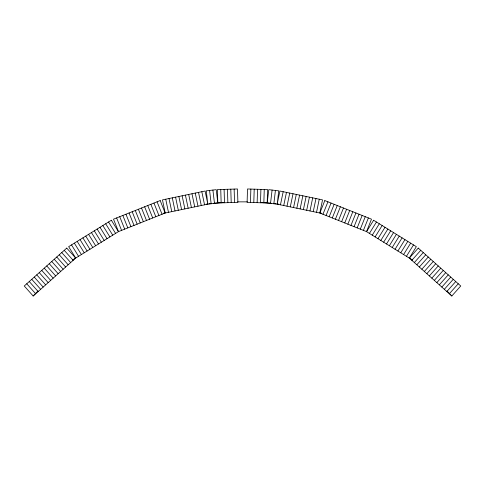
<?xml version="1.0" encoding="UTF-8"?>
<svg xmlns="http://www.w3.org/2000/svg" width="485" height="485" viewBox="0 0 485 485"><rect width="100%" height="100%" fill="white"/><g stroke="black" fill="none" stroke-linecap="round" stroke-linejoin="round"><path stroke-width="0.73" d="M250.454 202.469L250.86 189.077M253.8 202.566L254.207 189.174M257.147 202.669L257.553 189.277M260.5 202.772L260.9 189.38M263.846 202.869L264.252 189.477M267.193 202.972L267.599 189.58L247.508 188.974L247.107 202.366L267.193 202.972L277.171 204.149L319.809 213.006L322.537 199.887L279.9 191.029L277.171 204.149L278.748 190.841L268.763 189.665L267.193 202.972L261.657 202.475M270.521 203.367L272.091 190.059M273.849 203.761L275.419 190.453M280.451 204.834L283.179 191.714M283.731 205.513L286.459 192.393M287.011 206.192L289.739 193.072M290.291 206.877L293.019 193.757M293.57 207.556L296.299 194.436M296.85 208.235L299.578 195.115M300.13 208.92L302.858 195.801M303.41 209.599L306.138 196.48M306.69 210.278L309.418 197.165M309.97 210.963L312.698 197.844M313.249 211.642L315.978 198.523M316.529 212.327L319.257 199.208M322.962 214.255L327.927 201.808M326.078 215.498L331.037 203.051M329.188 216.74L334.147 204.294M332.298 217.977L337.257 205.531M335.408 219.22L340.373 206.774M338.524 220.457L343.483 208.01M341.634 221.7L346.593 209.253M344.744 222.936L349.703 210.49M347.854 224.179L352.819 211.733M350.97 225.422L355.929 212.976M354.08 226.659L359.039 214.212M357.19 227.901L362.156 215.455M360.307 229.138L365.266 216.692M363.417 230.381L368.376 217.935M369.412 233.4L376.463 222.003M372.262 235.164L379.312 223.767M375.111 236.922L382.156 225.531M377.961 238.687L385.005 227.289M380.81 240.451L387.854 229.053M383.659 242.209L390.704 230.811M386.509 243.973L393.553 232.576M389.358 245.731L396.403 234.34M392.207 247.495L399.252 236.098M395.057 249.26L402.101 237.862M397.906 251.018L404.951 239.62M400.755 252.782L407.8 241.385M403.605 254.54L410.649 243.149M406.448 256.304L413.499 244.907M411.832 260.324L420.75 250.321M414.336 262.549L423.253 252.552M416.833 264.78L425.751 254.783M419.331 267.011L428.255 257.014M421.835 269.242L430.753 259.239M424.333 271.467L433.25 261.47M426.83 273.698L435.754 263.701M429.334 275.929L438.252 265.932M431.832 278.16L440.75 268.156M434.33 280.391L443.254 270.387M436.833 282.616L445.751 272.618M439.331 284.847L448.249 274.849M441.829 287.078L450.753 277.08M444.333 289.309L453.251 279.305M446.83 291.54L455.748 281.536M449.328 293.764L458.252 283.767M33.138 296.026L37.969 291M163.463 213.297L165.282 212.757M206.161 204.191L207.98 203.961M209.199 203.809L211.636 203.524M217.807 202.972L207.829 204.149L165.191 213.006L162.463 199.887L205.1 191.029L207.829 204.149L206.252 190.841L216.237 189.665L217.807 202.972L237.892 202.366L237.492 188.974L217.401 189.58L217.807 202.972L223.342 202.475M213.473 203.33L217.159 202.972M237.571 201.863L247.429 201.863M267.841 202.972L271.527 203.33M273.364 203.524L275.801 203.809M277.02 203.961L278.839 204.191M319.718 212.757L321.537 213.297M409.11 257.632L412.268 260.033M447.031 291L451.862 296.026M64.25 250.321L73.168 260.324M61.747 252.552L70.664 262.549M59.249 254.783L68.167 264.78M56.745 257.014L65.669 267.011M54.247 259.239L63.165 269.242M51.749 261.47L60.667 271.467M49.246 263.701L58.17 273.698M46.748 265.932L55.666 275.929M44.25 268.156L53.168 278.16M41.746 270.387L50.67 280.391M39.249 272.618L48.167 282.616M36.751 274.849L45.669 284.847M34.247 277.08L43.171 287.078M31.749 279.305L40.667 289.309M29.252 281.536L38.169 291.54M26.748 283.767L35.672 293.764M108.537 222.003L115.588 233.4M105.688 223.767L112.738 235.164M102.844 225.531L109.889 236.922M99.995 227.289L107.039 238.687M97.145 229.053L104.19 240.451M94.296 230.811L101.341 242.209M91.447 232.576L98.491 243.973M88.597 234.34L95.642 245.731M85.748 236.098L92.793 247.495M82.899 237.862L89.943 249.26M80.049 239.62L87.094 251.018M77.2 241.385L84.245 252.782M74.35 243.149L81.395 254.54M71.501 244.907L78.552 256.304M157.073 201.808L162.038 214.255M153.963 203.051L158.922 215.498M150.853 204.294L155.812 216.74M147.743 205.531L152.702 217.977M144.627 206.774L149.592 219.22M141.517 208.01L146.476 220.457M138.407 209.253L143.366 221.7M135.297 210.49L140.256 222.936M132.181 211.733L137.146 224.179M129.071 212.976L134.03 225.422M125.961 214.212L130.92 226.659M122.844 215.455L127.81 227.901M119.734 216.692L124.694 229.138M116.624 217.935L121.583 230.381M201.821 191.714L204.549 204.834M198.541 192.393L201.269 205.513M195.261 193.072L197.989 206.192M191.981 193.757L194.709 206.877M188.701 194.436L191.429 207.556M185.422 195.115L188.15 208.235M182.142 195.801L184.87 208.92M178.862 196.48L181.59 209.599M175.582 197.165L178.31 210.278M172.302 197.844L175.03 210.963M169.023 198.523L171.751 211.642M165.743 199.208L168.471 212.327M212.909 190.059L214.479 203.367M209.581 190.453L211.151 203.761M234.14 189.077L234.546 202.469M230.793 189.174L231.2 202.566M227.447 189.277L227.853 202.669M224.1 189.38L224.5 202.772M220.748 189.477L221.154 202.869M72.732 260.033A302.598 302.598 0 0 1 75.89 257.632M324.811 200.572L319.851 213.018L366.527 231.624L371.486 219.171L324.811 200.572M373.614 220.245L366.563 231.642L409.298 258.068L416.348 246.671L373.614 220.245M418.252 248.09L409.334 258.093L451.832 295.995L460.75 285.998L418.252 248.09M66.748 248.09L24.25 285.998L33.168 295.995L75.666 258.093L66.748 248.09M111.386 220.245L68.652 246.671L75.702 258.068L118.437 231.642L111.386 220.245M160.189 200.572L113.514 219.171L118.473 231.624L165.149 213.018L160.189 200.572"/></g></svg>
